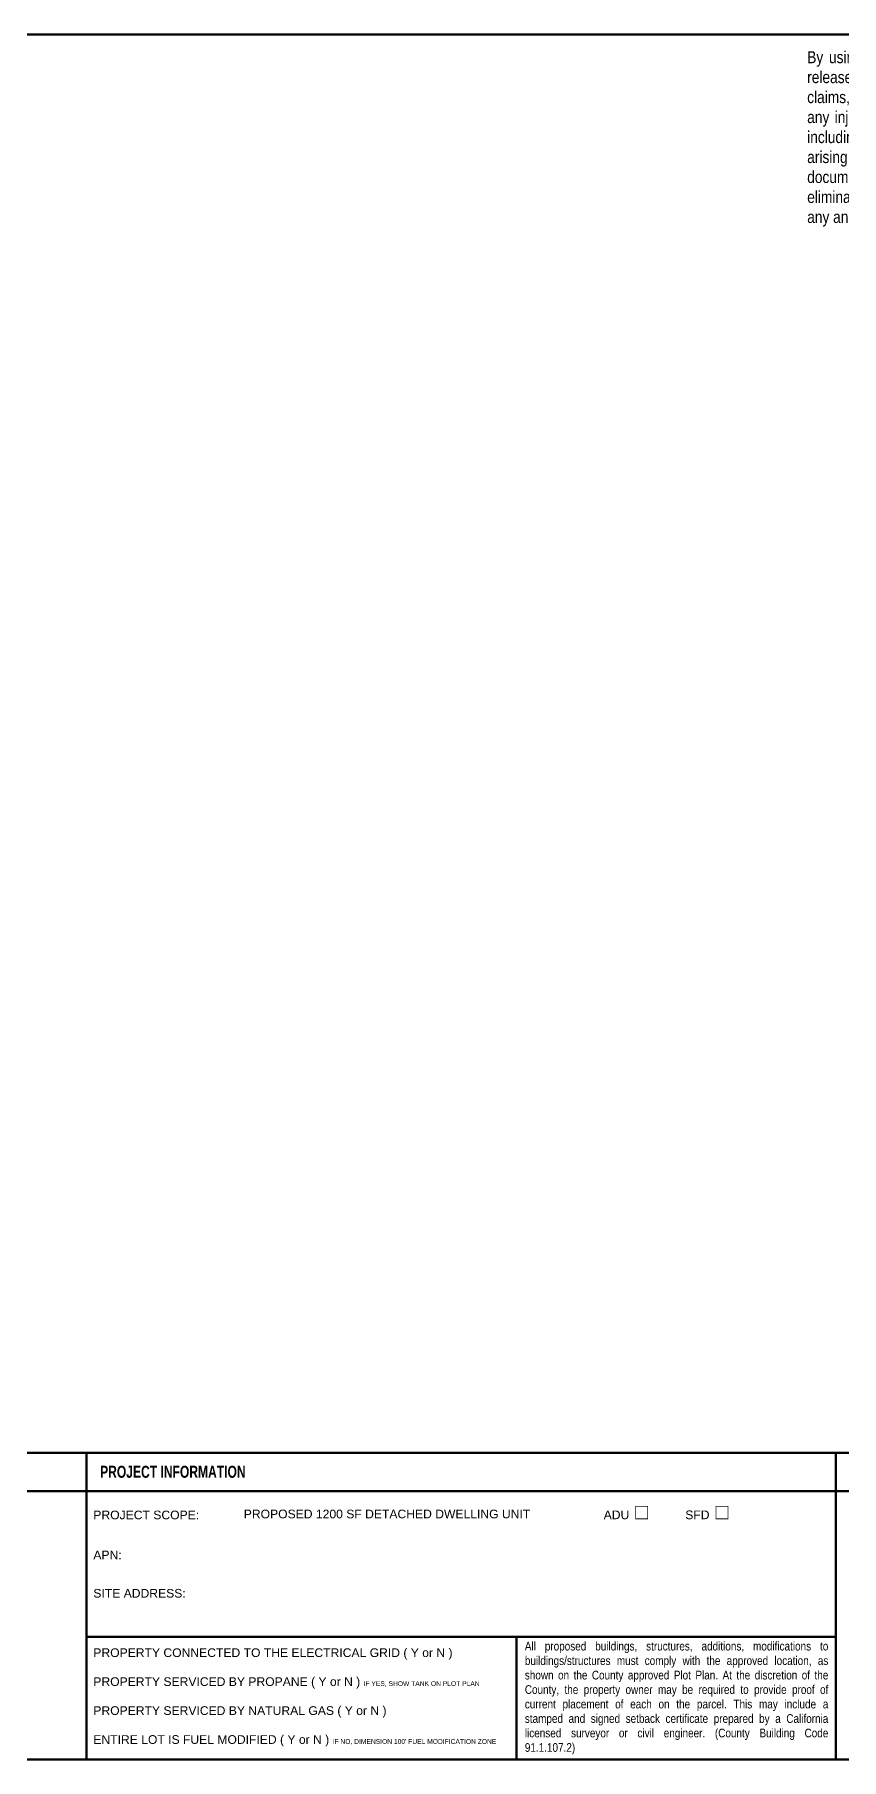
# Model space of a CAD drawing. Header units: inches. Extents: x -3572 to 2430, y -1517 to 3072.
# Drawn here: x 2067.15 to 2077.68, y 102.6 to 125.1 of the extents above; entities that cross this region are included whole.
import ezdxf
from ezdxf.enums import TextEntityAlignment as Align

# ---------------------------------------------------------------- set-up
doc = ezdxf.new("R2010")
doc.units = ezdxf.units.IN
doc.header["$MEASUREMENT"] = 0
doc.layers.add('Plot Plan Border', color=7, linetype='Continuous', lineweight=50)
doc.layers.add('Plot Plan Notes', color=7, linetype='Continuous')
doc.styles.get("Standard").update_dxf_attribs({"font": 'arial.ttf'})
doc.styles.add('TITLE', font='ARIALNB.TTF', dxfattribs={"height": 0.4})

msp = doc.modelspace()

# ---------------------------------------------------------------- linework, layer by layer
at = {"layer": 'Plot Plan Border', "lineweight": 90}
msp.add_lwpolyline([(2056.54376, 125.097), (2091.04376, 125.097), (2091.04376, 102.597), (2056.54376, 102.597)], close=True, dxfattribs=at)
at = {"layer": 'Plot Plan Border'}
for points in [[(2064.54376, 106.097), (2067.82969, 106.097), (2067.82969, 106.597), (2064.54376, 106.597)], [(2067.82969, 106.097), (2077.60379, 106.097), (2077.60379, 106.597), (2067.82969, 106.597)], [(2077.60379, 106.597), (2082.54376, 106.597), (2082.54376, 106.097), (2077.60379, 106.097)], [(2064.54376, 106.097), (2067.82969, 106.097), (2067.82969, 102.597), (2064.54376, 102.597)], [(2067.82969, 104.19827), (2077.60379, 104.19827), (2077.60379, 106.097), (2067.82969, 106.097)], [(2082.54376, 106.097), (2077.60379, 106.097), (2077.60379, 102.597), (2082.54376, 102.597)], [(2067.82969, 102.597), (2077.60379, 102.597), (2077.60379, 104.19827), (2067.82969, 104.19827)], [(2077.60379, 104.19827), (2073.441, 104.19827), (2073.441, 102.597), (2077.60379, 102.597)]]:
    msp.add_lwpolyline(points, close=True, dxfattribs=at)

# ---------------------------------------------------------------- texts
at = {"style": 'TITLE', "width": 0.88}
msp.add_text('PROJECT INFORMATION', height=0.15625, dxfattribs=at).set_placement((2068.00787, 106.35005), align=Align.MIDDLE_LEFT)
msp.add_text('PROJECT SCOPE:', height=0.11328).set_placement((2067.91983, 105.78651), align=Align.MIDDLE_LEFT)
for s, p in [('APN:', (2067.91983, 105.20838)), ('SITE ADDRESS:', (2067.91983, 104.70838))]:
    msp.add_text(s, height=0.11328).set_placement(p)
at = {"char_height": 0.11328}
for s, width, heights, insert, attachment_point in [('PROPOSED 1200 SF DETACHED DWELLING UNIT', 3.7451123, [0], (2069.88242, 105.79836), 4), ('ADU{\\H1.76554x; □}           SFD{\\H1.76554x; □}', 3.7451123, [0], (2074.57745, 105.72987), 7), ("\\pxsm2;PROPERTY CONNECTED TO THE ELECTRICAL GRID ( Y or N )\\PPROPERTY SERVICED BY PROPANE ( Y or N ) {\\H0.55173x;IF YES, SHOW TANK ON PLOT PLAN\\P}PROPERTY SERVICED BY NATURAL GAS ( Y or N )\\PENTIRE LOT IS FUEL MODIFIED ( Y or N ) {\\H0.55173x;IF NO, DIMENSION 100' FUEL MODIFICATION ZONE}", 7.1596577, [0], (2067.91983, 104.04696), 1), ('\\pxqj;{\\fArial Narrow|b0|i0|c0|p34;All proposed buildings, structures, additions, modifications to buildings/structures must comply with the approved location, as shown on the County approved Plot Plan. At the discretion of the County, the property owner may be required to provide proof of current placement of each on the parcel. This may include a stamped and signed setback certificate prepared by a California licensed surveyor or civil engineer. (County Building Code 91.1.107.2)}', 3.9472314, [3.25634], (2073.54878, 103.39764), 4)]:
    msp.add_mtext_dynamic_manual_height_columns(s, width=width, gutter_width=1, heights=heights, dxfattribs=dict(at, insert=insert, attachment_point=attachment_point))
at = {"layer": 'Plot Plan Notes', "insert": (2077.23233, 124.87915), "char_height": 0.15625, "attachment_point": 1}
msp.add_mtext_dynamic_manual_height_columns("\\pxqj;{\\fArial Narrow|b0|i0|c0|p34;By using these standard plans, the user agrees to release the County of San Diego from any and all claims, liabilities, suits, and demands on account of any injury, damage, or loss to persons or property, including injury or death, or economic losses, arising out of the use of these construction documents. The use of these plans does not eliminate or reduce the user's responsibility to verify any and all information.}", width=4.1345659, gutter_width=1, heights=[3.25634], dxfattribs=at)

doc.saveas('drawing.dxf')
